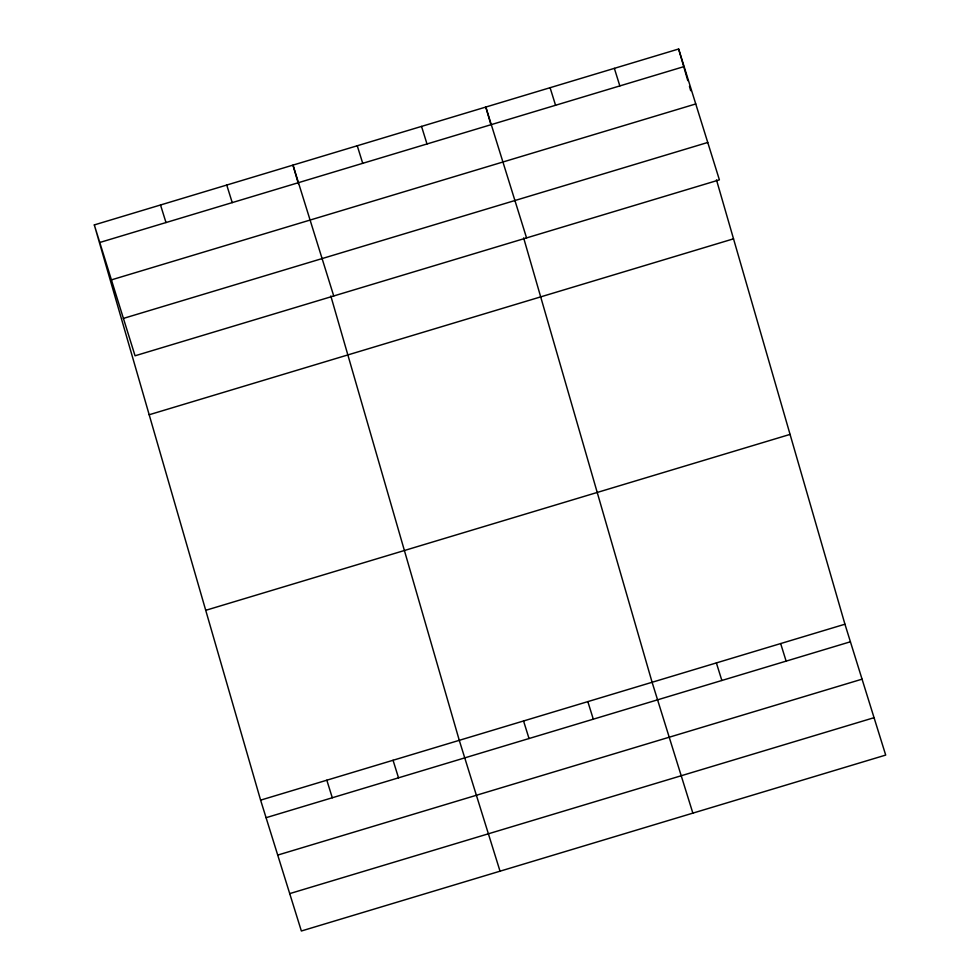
<?xml version="1.0" encoding="UTF-8"?>
<svg xmlns="http://www.w3.org/2000/svg" width="980" height="980" viewBox="0 0 980 980"><rect width="100%" height="100%" fill="white"/><g stroke="black" fill="none" stroke-linecap="round" stroke-linejoin="round"><path stroke-width="1.47" d="M94.301 224.922L678.638 49L719.394 179.855L135.056 355.789L94.301 224.922L260.607 800.145L301.362 931L885.7 755.078L844.944 624.211L716.478 179.867M99.776 242.489L684.114 66.567M111.414 279.876L695.751 103.954M123.419 318.402L707.756 142.468M149.181 414.748L733.518 238.826M205.727 610.32L790.064 434.397M260.607 800.145L844.944 624.211M266.07 817.7L850.407 641.778M277.72 855.087L862.057 679.164M289.713 893.613L874.05 717.691M614.362 68.355L619.838 85.922M780.656 643.566L786.132 661.133M550.086 87.698L555.562 105.264M716.38 662.921L721.856 680.488M526.566 237.92L485.81 107.053L490.796 124.313M692.86 813.13L652.104 682.276L523.639 237.92M421.535 126.408L426.998 143.974M587.829 701.619L593.304 719.185M357.259 145.763L362.723 163.329M523.553 720.974L529.029 738.54M333.739 295.972L292.983 165.106L298.386 183.811M500.033 871.183L459.277 740.329L330.811 295.972M226.748 185.049L232.223 202.615M393.054 760.26L398.517 777.826M160.524 204.992L166 222.558M326.83 780.202L332.293 797.769M678.638 49L687.789 80.642M689.455 86.387L690.692 90.699"/></g></svg>
